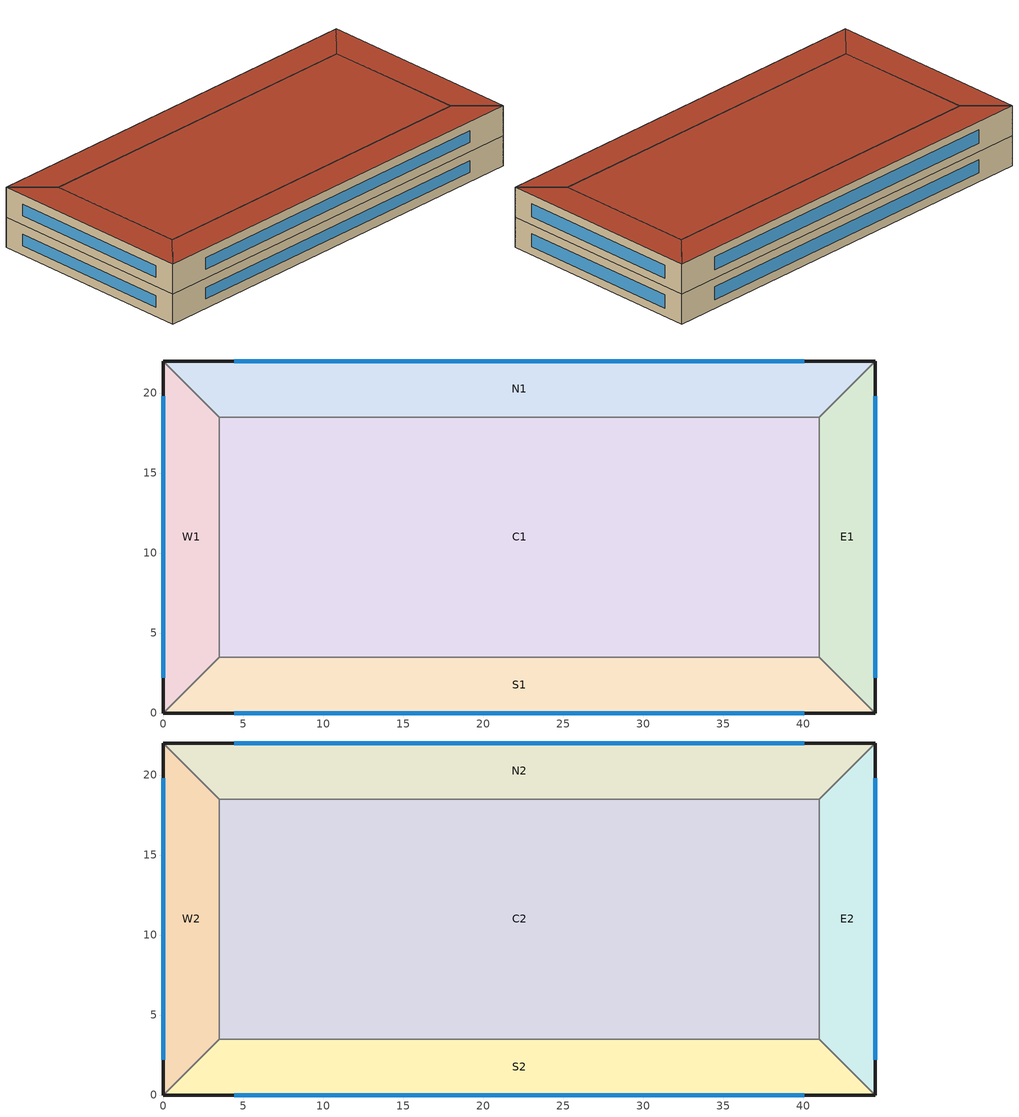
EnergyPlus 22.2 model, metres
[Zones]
S1
 floor ground (GroundFloor): 3.5,3.5 41,3.5 44.5,0 0,0 z0
 wall outside (ExtWall): 0,0 44.5,0 z0:3.2
 wall to E1 (Partition): 44.5,0 41,3.5 z0:3.2
 wall to C1 (Partition): 41,3.5 3.5,3.5 z0:3.2
 wall to W1 (Partition): 3.5,3.5 0,0 z0:3.2
 window (Window): 4.45,0 40.05,0 z1:2.2
E1
 floor ground (GroundFloor): 41,3.5 41,18.5 44.5,22 44.5,0 z0
 wall outside (ExtWall): 44.5,0 44.5,22 z0:3.2
 wall to N1 (Partition): 44.5,22 41,18.5 z0:3.2
 wall to C1 (Partition): 41,18.5 41,3.5 z0:3.2
 window (Window): 44.5,2.2 44.5,19.8 z0.9:2.3
N1
 floor ground (GroundFloor): 41,18.5 3.5,18.5 0,22 44.5,22 z0
 wall outside (ExtWall): 44.5,22 0,22 z0:3.2
 wall to W1 (Partition): 0,22 3.5,18.5 z0:3.2
 wall to C1 (Partition): 3.5,18.5 41,18.5 z0:3.2
 window (Window): 40.05,22 4.45,22 z0.9:2.3
W1
 floor ground (GroundFloor): 3.5,18.5 3.5,3.5 0,0 0,22 z0
 wall outside (ExtWall): 0,22 0,0 z0:3.2
 wall to C1 (Partition): 3.5,3.5 3.5,18.5 z0:3.2
 window (Window): 0,19.8 0,2.2 z1:2.2
C1
 floor ground (GroundFloor): 3.5,18.5 41,18.5 41,3.5 3.5,3.5 z0
S2
 floor to S1 (IntFloor): 3.5,3.5 41,3.5 44.5,0 0,0 z3.2
 wall outside (ExtWall): 0,0 44.5,0 z3.2:6.4
 wall to E2 (Partition): 44.5,0 41,3.5 z3.2:6.4
 wall to C2 (Partition): 41,3.5 3.5,3.5 z3.2:6.4
 wall to W2 (Partition): 3.5,3.5 0,0 z3.2:6.4
 window (Window): 4.45,0 40.05,0 z4.2:5.4
 roof outside (Roof): 0,0 44.5,0 41,3.5 3.5,3.5 z6.4
E2
 floor to E1 (IntFloor): 41,3.5 41,18.5 44.5,22 44.5,0 z3.2
 wall outside (ExtWall): 44.5,0 44.5,22 z3.2:6.4
 wall to N2 (Partition): 44.5,22 41,18.5 z3.2:6.4
 wall to C2 (Partition): 41,18.5 41,3.5 z3.2:6.4
 window (Window): 44.5,2.2 44.5,19.8 z4.1:5.5
 roof outside (Roof): 44.5,0 44.5,22 41,18.5 41,3.5 z6.4
N2
 floor to N1 (IntFloor): 41,18.5 3.5,18.5 0,22 44.5,22 z3.2
 wall outside (ExtWall): 44.5,22 0,22 z3.2:6.4
 wall to W2 (Partition): 0,22 3.5,18.5 z3.2:6.4
 wall to C2 (Partition): 3.5,18.5 41,18.5 z3.2:6.4
 window (Window): 40.05,22 4.45,22 z4.1:5.5
 roof outside (Roof): 44.5,22 0,22 3.5,18.5 41,18.5 z6.4
W2
 floor to W1 (IntFloor): 3.5,18.5 3.5,3.5 0,0 0,22 z3.2
 wall outside (ExtWall): 0,22 0,0 z3.2:6.4
 wall to C2 (Partition): 3.5,3.5 3.5,18.5 z3.2:6.4
 window (Window): 0,19.8 0,2.2 z4.2:5.4
 roof outside (Roof): 0,22 0,0 3.5,3.5 3.5,18.5 z6.4
C2
 floor to C1 (IntFloor): 3.5,18.5 41,18.5 41,3.5 3.5,3.5 z3.2
 roof outside (Roof): 3.5,3.5 41,3.5 41,18.5 3.5,18.5 z6.4
[Building]
Office2: -18, City, 0.04, 0.4, FullExterior, 25
[Material]
Concrete100: MediumRough, 0.1, 1.311, 2240, 836.8, 0.9, 0.7, 0.7
Carpet: MediumRough, 0.0127, 0.06, 288, 1380, 0.9, 0.7, 0.7
Gypsum: MediumSmooth, 0.0127, 0.16, 784.9, 830, 0.9, 0.7, 0.7
MetalSkin: Smooth, 0.0015, 45, 7800, 500, 0.9, 0.7, 0.7
Membrane: Rough, 0.01, 0.16, 1121, 1460, 0.9, 0.7, 0.7
[Material:NoMass]
WallIns: Rough, 1.12, 0.9, 0.7, 0.7
RoofIns: Rough, 4.23, 0.9, 0.7, 0.7
[WindowMaterial:SimpleGlazingSystem]
Glz: 2.8, 0.57, 0.75
[Construction]
ExtWall: MetalSkin, WallIns, Gypsum
Roof: Membrane, RoofIns, Concrete100
GroundFloor; IntFloor: Concrete100, Carpet
Partition: Gypsum, Gypsum
Window: Glz
[HVACTemplate:Thermostat]
Tstat: HeatSet, , CoolSet
[Zone]
S1; E1; N1; W1; C1: 0, 0, 0, 0, 1, 1
S2; E2; N2; W2; C2: 0, 0, 3.2, 0, 1, 1
[HVACTemplate:Zone:IdealLoadsAirSystem]
S1; E1; N1; W1; C1; S2; E2; N2; W2; C2: Tstat
[People]
P_S1: S1, Occ, People/Area, , , 0.043478, , , Activity
P_E1: E1, Occ, People/Area, , , 0.043478, , , Activity
P_N1: N1, Occ, People/Area, , , 0.043478, , , Activity
P_W1: W1, Occ, People/Area, , , 0.043478, , , Activity
P_C1: C1, Occ, People/Area, , , 0.043478, , , Activity
P_S2: S2, Occ, People/Area, , , 0.043478, , , Activity
P_E2: E2, Occ, People/Area, , , 0.043478, , , Activity
P_N2: N2, Occ, People/Area, , , 0.043478, , , Activity
P_W2: W2, Occ, People/Area, , , 0.043478, , , Activity
P_C2: C2, Occ, People/Area, , , 0.043478, , , Activity
[Lights]
L_S1: S1, Light, Watts/Area, , 8.6, , 0, 0.7, 0.2
L_E1: E1, Light, Watts/Area, , 8.6, , 0, 0.7, 0.2
L_N1: N1, Light, Watts/Area, , 8.6, , 0, 0.7, 0.2
L_W1: W1, Light, Watts/Area, , 8.6, , 0, 0.7, 0.2
L_C1: C1, Light, Watts/Area, , 8.6, , 0, 0.7, 0.2
L_S2: S2, Light, Watts/Area, , 8.6, , 0, 0.7, 0.2
L_E2: E2, Light, Watts/Area, , 8.6, , 0, 0.7, 0.2
L_N2: N2, Light, Watts/Area, , 8.6, , 0, 0.7, 0.2
L_W2: W2, Light, Watts/Area, , 8.6, , 0, 0.7, 0.2
L_C2: C2, Light, Watts/Area, , 8.6, , 0, 0.7, 0.2
[ElectricEquipment]
Q_S1: S1, Equip, Watts/Area, , 9, , 0, 0.5, 0
Q_E1: E1, Equip, Watts/Area, , 9, , 0, 0.5, 0
Q_N1: N1, Equip, Watts/Area, , 9, , 0, 0.5, 0
Q_W1: W1, Equip, Watts/Area, , 9, , 0, 0.5, 0
Q_C1: C1, Equip, Watts/Area, , 9, , 0, 0.5, 0
Q_S2: S2, Equip, Watts/Area, , 9, , 0, 0.5, 0
Q_E2: E2, Equip, Watts/Area, , 9, , 0, 0.5, 0
Q_N2: N2, Equip, Watts/Area, , 9, , 0, 0.5, 0
Q_W2: W2, Equip, Watts/Area, , 9, , 0, 0.5, 0
Q_C2: C2, Equip, Watts/Area, , 9, , 0, 0.5, 0
[ZoneInfiltration:DesignFlowRate]
I_S1: S1, AlwaysOn, AirChanges/Hour, , , , 0.2, 1, 0, 0, 0
I_E1: E1, AlwaysOn, AirChanges/Hour, , , , 0.2, 1, 0, 0, 0
I_N1: N1, AlwaysOn, AirChanges/Hour, , , , 0.2, 1, 0, 0, 0
I_W1: W1, AlwaysOn, AirChanges/Hour, , , , 0.2, 1, 0, 0, 0
I_C1: C1, AlwaysOn, AirChanges/Hour, , , , 0.2, 1, 0, 0, 0
I_S2: S2, AlwaysOn, AirChanges/Hour, , , , 0.2, 1, 0, 0, 0
I_E2: E2, AlwaysOn, AirChanges/Hour, , , , 0.2, 1, 0, 0, 0
I_N2: N2, AlwaysOn, AirChanges/Hour, , , , 0.2, 1, 0, 0, 0
I_W2: W2, AlwaysOn, AirChanges/Hour, , , , 0.2, 1, 0, 0, 0
I_C2: C2, AlwaysOn, AirChanges/Hour, , , , 0.2, 1, 0, 0, 0
[Schedule:Compact]
Occ: Fraction, Through: 12/31, For: Weekdays SummerDesignDay WinterDesignDay, Until: 08:00, 0, Until: 18:00, 1, Until: 24:00, 0, For: AllOtherDays, Until: 24:00, 0
Light: Fraction, Through: 12/31, For: Weekdays SummerDesignDay WinterDesignDay, Until: 08:00, 0.15, Until: 18:00, 0.95, Until: 24:00, 0.15, For: AllOtherDays, Until: 24:00, 0.15
Equip: Fraction, Through: 12/31, For: Weekdays SummerDesignDay WinterDesignDay, Until: 08:00, 0.4, Until: 18:00, 0.95, Until: 24:00, 0.4, For: AllOtherDays, Until: 24:00, 0.4
HeatSet: Temperature, Through: 12/31, For: Weekdays SummerDesignDay WinterDesignDay, Until: 08:00, 13.5, Until: 18:00, 21, Until: 24:00, 13.5, For: AllOtherDays, Until: 24:00, 13.5
CoolSet: Temperature, Through: 12/31, For: Weekdays SummerDesignDay WinterDesignDay, Until: 08:00, 28, Until: 18:00, 24, Until: 24:00, 28, For: AllOtherDays, Until: 24:00, 28
Activity: Any Number, Through: 12/31, For: AllDays, Until: 24:00, 110
AlwaysOn: Fraction, Through: 12/31, For: AllDays, Until: 24:00, 1
